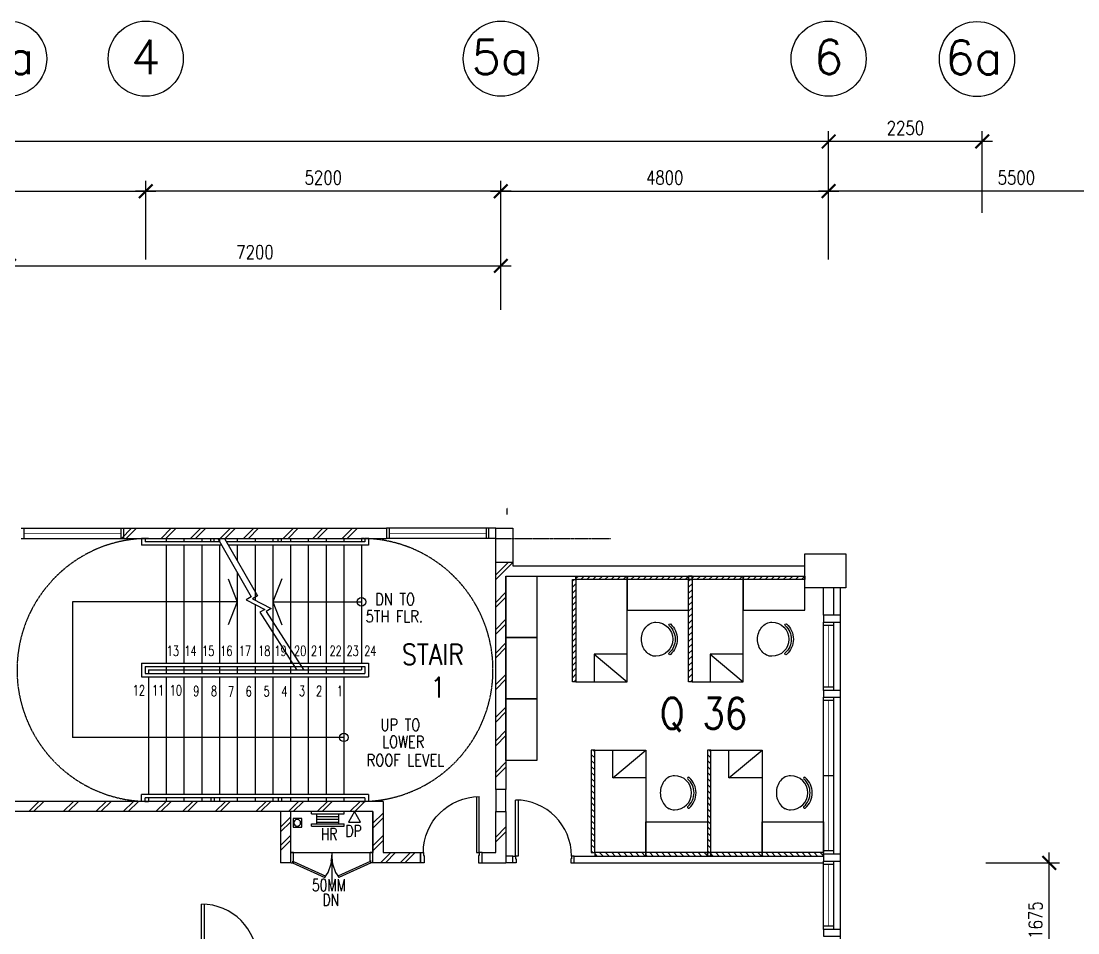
# Model space of a CAD drawing. Extents: x 2687779 to 2997471, y -863049 to -631414.
# Drawn here: x 2709891 to 2725366, y -789724 to -776374 of the extents above; entities that cross this region are included whole.
import ezdxf

# ---------------------------------------------------------------- set-up
doc = ezdxf.new("R2010")
doc.units = 0
doc.header["$LTSCALE"] = 10
doc.header["$MEASUREMENT"] = 0
doc.header["$PDMODE"] = 34
doc.linetypes.add('DIVIDE', pattern=[1.25, 0.5, -0.25, 0, -0.25, 0, -0.25])
doc.linetypes.add('HIDDEN', pattern=[0.375, 0.25, -0.125])
doc.layers.get('0').update_dxf_attribs({"linetype": 'CONTINUOUS'})
doc.layers.get('DEFPOINTS').update_dxf_attribs({"linetype": 'CONTINUOUS'})
for name, color, linetype in [('COL', 3, 'CONTINUOUS'), ('DIM', 7, 'CONTINUOUS'), ('DOOR', 5, 'CONTINUOUS'), ('DR', 7, 'CONTINUOUS'), ('FIT', 5, 'CONTINUOUS'), ('FURN', 1, 'CONTINUOUS'), ('FURN1', 7, 'CONTINUOUS'), ('GRID-T', 7, 'CONTINUOUS'), ('H', 1, 'CONTINUOUS'), ('hatch', 7, 'CONTINUOUS'), ('LINE', 7, 'CONTINUOUS'), ('partition', 7, 'CONTINUOUS'), ('PIPE', 5, 'DIVIDE'), ('ROOF', 7, 'CONTINUOUS'), ('stair', 7, 'CONTINUOUS'), ('T25', 7, 'CONTINUOUS'), ('T50', 3, 'CONTINUOUS'), ('TEX', 2, 'CONTINUOUS'), ('WALL', 2, 'CONTINUOUS'), ('WIN', 5, 'CONTINUOUS')]:
    doc.layers.add(name, color=color, linetype=linetype)
doc.styles.add('ROMANS', font='romans.shx', dxfattribs={"width": 0.8, "height": 100})
doc.styles.get("Standard").update_dxf_attribs({"font": 'ROMANS.SHX'})
doc.dimstyles.new('STANDARD$0', dxfattribs={"dimscale": 0, "dimtxt": 8, "dimasz": 6, "dimexe": 1, "dimexo": 1, "dimgap": 3, "dimtad": 1, "dimdec": 0, "dimlfac": -1, "dimrnd": 1, "dimzin": 0, "dimdsep": 46, "dimtxsty": 'Standard', "dimcen": 0, "dimclrd": 5, "dimclre": 250, "dimadec": 0, "dimazin": 0, "dimtfac": 1, "dimtdec": 4, "dimtofl": 0, "dimtmove": 0, "dimatfit": 3, "dimfxl": 1, "dimtolj": 1, "dimtzin": 0, "dimarcsym": 0})

# ---------------------------------------------------------------- blocks, each defined once
blk = doc.blocks.new('_ARCHTICK')
at = {"color": 0, "linetype": 'ByBlock', "const_width": 0.15}
blk.add_lwpolyline([(-0.5, -0.5), (0.5, 0.5)], dxfattribs=at)
blk = doc.blocks.new('*D210')
at = {"layer": 'DEFPOINTS', "color": 0, "transparency": 16777216}
for p in [(2716916, -779957), (2709716, -780751), (2716916, -780751)]:
    blk.add_point(p, dxfattribs=at)
at = {"layer": 'DIM', "color": 7, "lineweight": -2, "transparency": 16777216}
for p, q in [((2709716, -780601), (2709716, -779807)), ((2716916, -780601), (2716916, -779807)), ((2709566, -779957), (2717066, -779957))]:
    blk.add_line(p, q, dxfattribs=at)
at = {"layer": 'DIM', "color": 7, "lineweight": -2, "transparency": 16777216, "xscale": 200, "yscale": 200, "zscale": 200, "rotation": 180}
blk.add_blockref('_ARCHTICK', (2709716, -779957), dxfattribs=at)
at = {"layer": 'DIM', "color": 7, "lineweight": -2, "transparency": 16777216, "xscale": 200, "yscale": 200, "zscale": 200}
blk.add_blockref('_ARCHTICK', (2716916, -779957), dxfattribs=at)
at = {"layer": 'DIM', "color": 7, "transparency": 16777216, "insert": (2713316, -779757), "char_height": 200, "attachment_point": 5, "style": 'ROMANS'}
blk.add_mtext('\\A1;7200', dxfattribs=at)
blk = doc.blocks.new('*D211')
at = {"layer": 'DEFPOINTS', "color": 0, "transparency": 16777216}
for p in [(2721716, -778137), (2721716, -779329), (2723966, -779329)]:
    blk.add_point(p, dxfattribs=at)
at = {"layer": 'DIM', "color": 7, "lineweight": -2, "transparency": 16777216}
for p, q in [((2721716, -779179), (2721716, -777987)), ((2723966, -779179), (2723966, -777987)), ((2724116, -778137), (2721566, -778137))]:
    blk.add_line(p, q, dxfattribs=at)
at = {"layer": 'DIM', "color": 7, "lineweight": -2, "transparency": 16777216, "xscale": 200, "yscale": 200, "zscale": 200}
for p, rotation in [((2721716, -778137), 180.0000000117572), ((2723966, -778137), 1.175715524937004e-08)]:
    blk.add_blockref('_ARCHTICK', p, dxfattribs=dict(at, rotation=rotation))
at = {"layer": 'DIM', "color": 7, "transparency": 16777216, "insert": (2722841, -777937), "char_height": 200, "attachment_point": 5, "rotation": 0, "style": 'ROMANS'}
blk.add_mtext('\\A1;2250', dxfattribs=at)
blk = doc.blocks.new('*D212')
at = {"layer": 'DEFPOINTS', "color": 0, "transparency": 16777216}
for p in [(2696716, -778137), (2696716, -779685), (2721716, -779685)]:
    blk.add_point(p, dxfattribs=at)
at = {"layer": 'DIM', "color": 7, "lineweight": -2, "transparency": 16777216}
for p, q in [((2696716, -779535), (2696716, -777987)), ((2721716, -779535), (2721716, -777987)), ((2721866, -778137), (2696566, -778137))]:
    blk.add_line(p, q, dxfattribs=at)
at = {"layer": 'DIM', "color": 7, "lineweight": -2, "transparency": 16777216, "xscale": 200, "yscale": 200, "zscale": 200}
for p, rotation in [((2696716, -778137), 180.0000000117521), ((2721716, -778137), 1.175219921378812e-08)]:
    blk.add_blockref('_ARCHTICK', p, dxfattribs=dict(at, rotation=rotation))
at = {"layer": 'DIM', "color": 7, "transparency": 16777216, "insert": (2709216, -777937), "char_height": 200, "attachment_point": 5, "rotation": 0, "style": 'ROMANS'}
blk.add_mtext('\\A1;25000', dxfattribs=at)
blk = doc.blocks.new('*D213')
at = {"layer": 'DEFPOINTS', "color": 0, "transparency": 16777216}
for p in [(2721716, -778864), (2716916, -780014), (2721716, -780014)]:
    blk.add_point(p, dxfattribs=at)
at = {"layer": 'DIM', "color": 7, "lineweight": -2, "transparency": 16777216}
for p, q in [((2716916, -779864), (2716916, -778714)), ((2721716, -779864), (2721716, -778714)), ((2716766, -778864), (2721866, -778864))]:
    blk.add_line(p, q, dxfattribs=at)
at = {"layer": 'DIM', "color": 7, "lineweight": -2, "transparency": 16777216, "xscale": 200, "yscale": 200, "zscale": 200, "rotation": 180}
blk.add_blockref('_ARCHTICK', (2716916, -778864), dxfattribs=at)
at = {"layer": 'DIM', "color": 7, "lineweight": -2, "transparency": 16777216, "xscale": 200, "yscale": 200, "zscale": 200}
blk.add_blockref('_ARCHTICK', (2721716, -778864), dxfattribs=at)
at = {"layer": 'DIM', "color": 7, "transparency": 16777216, "insert": (2719316, -778664), "char_height": 200, "attachment_point": 5, "style": 'ROMANS'}
blk.add_mtext('\\A1;4800', dxfattribs=at)
blk = doc.blocks.new('*D214')
at = {"layer": 'DEFPOINTS', "color": 0, "transparency": 16777216}
for p in [(2711716, -778864), (2711716, -780014), (2716916, -780014)]:
    blk.add_point(p, dxfattribs=at)
at = {"layer": 'DIM', "color": 7, "lineweight": -2, "transparency": 16777216}
for p, q in [((2711716, -779864), (2711716, -778714)), ((2716916, -779864), (2716916, -778714)), ((2717066, -778864), (2711566, -778864))]:
    blk.add_line(p, q, dxfattribs=at)
at = {"layer": 'DIM', "color": 7, "lineweight": -2, "transparency": 16777216, "xscale": 200, "yscale": 200, "zscale": 200}
for p, rotation in [((2711716, -778864), 180.0000000117547), ((2716916, -778864), 1.175475716763685e-08)]:
    blk.add_blockref('_ARCHTICK', p, dxfattribs=dict(at, rotation=rotation))
at = {"layer": 'DIM', "color": 7, "transparency": 16777216, "insert": (2714316, -778664), "char_height": 200, "attachment_point": 5, "rotation": 0, "style": 'ROMANS'}
blk.add_mtext('\\A1;5200', dxfattribs=at)
blk = doc.blocks.new('*D216')
at = {"layer": 'DEFPOINTS', "color": 0, "transparency": 16777216}
for p in [(2711716, -778864), (2706716, -780014), (2711716, -780014)]:
    blk.add_point(p, dxfattribs=at)
at = {"layer": 'DIM', "color": 7, "lineweight": -2, "transparency": 16777216}
for p, q in [((2706716, -779864), (2706716, -778714)), ((2711716, -779864), (2711716, -778714)), ((2706566, -778864), (2711866, -778864))]:
    blk.add_line(p, q, dxfattribs=at)
at = {"layer": 'DIM', "color": 7, "lineweight": -2, "transparency": 16777216, "xscale": 200, "yscale": 200, "zscale": 200, "rotation": 180}
blk.add_blockref('_ARCHTICK', (2706716, -778864), dxfattribs=at)
at = {"layer": 'DIM', "color": 7, "lineweight": -2, "transparency": 16777216, "xscale": 200, "yscale": 200, "zscale": 200}
blk.add_blockref('_ARCHTICK', (2711716, -778864), dxfattribs=at)
at = {"layer": 'DIM', "color": 7, "transparency": 16777216, "insert": (2709216, -778664), "char_height": 200, "attachment_point": 5, "style": 'ROMANS'}
blk.add_mtext('\\A1;5000', dxfattribs=at)
blk = doc.blocks.new('*D220')
at = {"layer": 'DEFPOINTS', "color": 0, "transparency": 16777216}
for p in [(2721716, -778864), (2721716, -779714), (2727216, -779714)]:
    blk.add_point(p, dxfattribs=at)
at = {"layer": 'DIM', "color": 7, "lineweight": -2, "transparency": 16777216}
for p, q in [((2721716, -779564), (2721716, -778714)), ((2727216, -779564), (2727216, -778714)), ((2727366, -778864), (2721566, -778864))]:
    blk.add_line(p, q, dxfattribs=at)
at = {"layer": 'DIM', "color": 7, "lineweight": -2, "transparency": 16777216, "xscale": 200, "yscale": 200, "zscale": 200}
for p, rotation in [((2721716, -778864), 179.9999999882509), ((2727216, -778864), 359.9999999882509)]:
    blk.add_blockref('_ARCHTICK', p, dxfattribs=dict(at, rotation=rotation))
at = {"layer": 'DIM', "color": 7, "transparency": 16777216, "insert": (2724466, -778664), "char_height": 200, "attachment_point": 5, "rotation": 360, "style": 'ROMANS'}
blk.add_mtext('\\A1;5500', dxfattribs=at)
blk = doc.blocks.new('DR-900-B')
at = {"layer": 'DR'}
for p, q in [((0, 900), (-150, 900)), ((-150, 900), (-150, 860)), ((-150, 860), (-110, 860)), ((-110, 860), (-110, 850)), ((-110, 850), (0, 850)), ((0, 850), (0, 900)), ((-150, 40), (-970, 40)), ((-969, 80), (-150, 80)), ((-150, 80), (-150, 40)), ((-150, 40), (-110, 40)), ((-150, 0), (-150, 40)), ((0, 0), (-150, 0)), ((-110, 50), (0, 50)), ((-110, 40), (-110, 50)), ((0, 50), (0, 0))]:
    blk.add_line(p, q, dxfattribs=at)
blk.add_arc((-150, 40), 820, 90, 180, dxfattribs=at)
blk = doc.blocks.new('d900-1b1')
at = {"layer": 'DR'}
for p, q in [((40, 100), (40, 920)), ((80, 919), (80, 100)), ((0, 0), (0, 100)), ((0, 100), (40, 100)), ((50, 0), (0, 0)), ((80, 100), (40, 100)), ((40, 100), (40, 60)), ((40, 60), (50, 60)), ((50, 60), (50, 0)), ((860, 60), (850, 60)), ((850, 60), (850, 0)), ((850, 0), (900, 0)), ((860, 100), (860, 60)), ((900, 100), (860, 100)), ((900, 0), (900, 100))]:
    blk.add_line(p, q, dxfattribs=at)
blk.add_arc((40, 100), 820, 0, 90, dxfattribs=at)
blk = doc.blocks.new('100FT')
at = {"layer": 'PIPE', "linetype": 'Continuous'}
blk.add_circle((0, 0), 50, dxfattribs=at)
blk = doc.blocks.new('A$C7CE3714C')
at = {"layer": 'FIT'}
blk.add_lwpolyline([(0, 0), (126, 0), (126, 126), (0, 126)], close=True, dxfattribs=at)
at = {"layer": 'FIT', "xscale": -1}
blk.add_blockref('100FT', (63, 66), dxfattribs=at)
blk = doc.blocks.new('*D323')
at = {"layer": 'DEFPOINTS', "color": 0, "linetype": 'Continuous', "transparency": 16777216}
for p in [(2723871, -788699), (2724946, -788699), (2723871, -790374)]:
    blk.add_point(p, dxfattribs=at)
at = {"layer": 'partition', "color": 7, "linetype": 'Continuous', "lineweight": -2, "transparency": 16777216}
for p, q in [((2724946, -790524), (2724946, -788549)), ((2724021, -788699), (2725096, -788699)), ((2724021, -790374), (2725096, -790374))]:
    blk.add_line(p, q, dxfattribs=at)
at = {"layer": 'partition', "color": 7, "linetype": 'Continuous', "lineweight": -2, "transparency": 16777216, "xscale": 200, "yscale": 200, "zscale": 200}
for p, rotation in [((2724946, -788699), 90), ((2724946, -790374), 270)]:
    blk.add_blockref('_ARCHTICK', p, dxfattribs=dict(at, rotation=rotation))
at = {"layer": 'partition', "color": 7, "linetype": 'Continuous', "transparency": 16777216, "insert": (2724746, -789537), "char_height": 200, "attachment_point": 5, "rotation": 90, "style": 'ROMANS'}
blk.add_mtext('\\A1;1675', dxfattribs=at)
blk = doc.blocks.new('CHAIR10')
at = {"layer": 'FURN1', "color": 1}
for centre, radius, start, end in [((-515, 735), 216, 116.3827, 140.136), ((-533, 772), 175, 90, 116.3827), ((-533, 697), 250, 270, 90), ((-443, 697), 299, 160.9198, 180), ((-487, 712), 252, 140.136, 160.9198), ((-328, 909), 15, 48.1599, 228.1599), ((-518, 697), 270, 311.8401, 48.1599), ((-518, 697), 300, 311.8401, 48.1599), ((-443, 697), 299, 180, 199.0802), ((-487, 682), 252, 199.0802, 219.864), ((-515, 658), 216, 219.864, 243.6173), ((-533, 622), 175, 243.6173, 270), ((-328, 485), 15, 131.8401, 311.8401)]:
    blk.add_arc(centre, radius, start, end, dxfattribs=at)

msp = doc.modelspace()

# ---------------------------------------------------------------- hatches: boundary and pattern name
at = {"layer": 'FURN', "linetype": 'Continuous'}
h = msp.add_hatch(dxfattribs=at)
h.set_pattern_fill('ANSI31', color=256, scale=500, angle=-270, style=0)
h.set_pattern_definition([(45, (3045106.697, -2442900.64), (44.1941738, -44.1941738), [])])
h.paths.add_polyline_path([(2718016.3, -786049.1), (2717966.3, -786049.1), (2717966.3, -784549.1), (2718016.3, -784549.1)])
h = msp.add_hatch(dxfattribs=at)
h.set_pattern_fill('ANSI31', color=256, scale=500, angle=-270, style=0)
h.set_pattern_definition([(225, (2390937.306, 874209.85), (-44.1941738, 44.1941738), [])])
h.paths.add_polyline_path([(2718016.3, -784499.1), (2718016.3, -784549.1), (2718766.3, -784549.1), (2718766.3, -784499.1)])
h = msp.add_hatch(dxfattribs=at)
h.set_pattern_fill('ANSI31', color=256, scale=500, angle=-270, style=0)
h.set_pattern_definition([(225, (2391201.236, 874358.16), (-44.1941738, 44.1941738), [])])
h.paths.add_polyline_path([(2719666.3, -784549.1), (2719666.3, -784499.1), (2718766.3, -784499.1), (2718766.3, -784549.1)])
h = msp.add_hatch(dxfattribs=at)
h.set_pattern_fill('ANSI31', color=256, scale=500, angle=-270, style=0)
h.set_pattern_definition([(45, (3046806.697, -2442900.64), (44.1941738, -44.1941738), [])])
h.paths.add_polyline_path([(2719716.3, -786049.1), (2719666.3, -786049.1), (2719666.3, -784549.1), (2719716.3, -784549.1)])
h = msp.add_hatch(dxfattribs=at)
h.set_pattern_fill('ANSI31', color=256, scale=500, angle=-270, style=0)
h.set_pattern_definition([(225, (2392637.306, 874209.85), (-44.1941738, 44.1941738), [])])
h.paths.add_polyline_path([(2719716.3, -784499.1), (2719716.3, -784549.1), (2720466.3, -784549.1), (2720466.3, -784499.1)])
h = msp.add_hatch(dxfattribs=at)
h.set_pattern_fill('ANSI31', color=256, scale=500, angle=-270, style=0)
h.set_pattern_definition([(225, (2392901.236, 874358.16), (-44.1941738, 44.1941738), [])])
h.paths.add_polyline_path([(2721366.3, -784549.1), (2721366.3, -784499.1), (2720466.3, -784499.1), (2720466.3, -784549.1)])
h = msp.add_hatch(dxfattribs=at)
h.set_pattern_fill('ANSI31', color=256, scale=500, angle=-270, style=0)
h.set_pattern_definition([(315, (3045381.697, 869802.433), (44.1941738, 44.1941738), [])])
h.paths.add_polyline_path([(2718291.3, -787049.1), (2718241.3, -787049.1), (2718241.3, -788549.1), (2718291.3, -788549.1)])
h = msp.add_hatch(dxfattribs=at)
h.set_pattern_fill('ANSI31', color=256, scale=500, angle=-270, style=0)
h.set_pattern_definition([(315, (3047081.697, 869802.433), (44.1941738, 44.1941738), [])])
h.paths.add_polyline_path([(2719991.3, -787049.1), (2719941.3, -787049.1), (2719941.3, -788549.1), (2719991.3, -788549.1)])
h = msp.add_hatch(dxfattribs=at)
h.set_pattern_fill('ANSI31', color=256, scale=500, angle=-270, style=0)
h.set_pattern_definition([(135, (2391212.306, -2447308.055), (-44.1941738, -44.1941738), [])])
h.paths.add_polyline_path([(2718291.3, -788599.1), (2718291.3, -788549.1), (2719041.3, -788549.1), (2719041.3, -788599.1)])
h = msp.add_hatch(dxfattribs=at)
h.set_pattern_fill('ANSI31', color=256, scale=500, angle=-270, style=0)
h.set_pattern_definition([(135, (2391476.236, -2447456.37), (-44.1941738, -44.1941738), [])])
h.paths.add_polyline_path([(2719941.3, -788549.1), (2719941.3, -788599.1), (2719041.3, -788599.1), (2719041.3, -788549.1)])
h = msp.add_hatch(dxfattribs=at)
h.set_pattern_fill('ANSI31', color=256, scale=500, angle=-270, style=0)
h.set_pattern_definition([(135, (2392912.306, -2447308.055), (-44.1941738, -44.1941738), [])])
h.paths.add_polyline_path([(2719991.3, -788599.1), (2719991.3, -788549.1), (2720741.3, -788549.1), (2720741.3, -788599.1)])
h = msp.add_hatch(dxfattribs=at)
h.set_pattern_fill('ANSI31', color=256, scale=500, angle=-270, style=0)
h.set_pattern_definition([(135, (2393176.236, -2447456.37), (-44.1941738, -44.1941738), [])])
h.paths.add_polyline_path([(2721641.3, -788549.1), (2721641.3, -788599.1), (2720741.3, -788599.1), (2720741.3, -788549.1)])

# ---------------------------------------------------------------- linework, layer by layer
at = {"color": 9}
msp.add_line((2721891.3, -790174.1), (2721891.3, -784674.1), dxfattribs=at)
at = {"layer": 'COL'}
for points in [[(2716841.3, -784299.1), (2716841.3, -783799.1), (2717091.3, -783799.1), (2717091.3, -784299.1)], [(2721966.3, -784174.1), (2721966.3, -784674.1), (2721366.3, -784674.1), (2721366.3, -784174.1)], [(2716841.3, -787949.1), (2716991.3, -787949.1), (2716991.3, -787624.1), (2716841.3, -787624.1)]]:
    msp.add_lwpolyline(points, close=True, dxfattribs=at)
at = {"layer": 'DEFPOINTS', "color": 2, "linetype": 'Continuous'}
msp.add_lwpolyline([(2717091.3, -784299.1), (2717091.3, -784349.1)], dxfattribs=at)
at = {"layer": 'DIM', "color": 1}
for p, q in [((2714141.5, -787981.1), (2714141.5, -787949.1)), ((2714221.5, -788129.4), (2714221.5, -787981.1)), ((2714541.5, -788129.4), (2714541.5, -787981.1)), ((2714621.5, -787981.1), (2714621.5, -787949.1)), ((2714141.5, -788161.4), (2714141.5, -788129.4)), ((2714621.5, -788161.4), (2714621.5, -788129.4))]:
    msp.add_line(p, q, dxfattribs=at)
at = {"layer": 'DOOR'}
for p, q in [((2713881.6, -788549.1), (2713843.6, -788549.1)), ((2713881.6, -788549.1), (2713843.6, -788549.1)), ((2713881.6, -788674.1), (2713881.6, -788549.1)), ((2713881.6, -788674.1), (2713881.6, -788549.1)), ((2715003.3, -788674.1), (2715003.3, -788549.1)), ((2715041.3, -788549.1), (2715003.3, -788549.1)), ((2713843.6, -788699.1), (2713868.6, -788699.1)), ((2713843.6, -788699.1), (2713868.6, -788699.1)), ((2713866.3, -788699.1), (2714337.3, -788912.4)), ((2713868.6, -788699.1), (2713868.6, -788674.1)), ((2713868.6, -788674.1), (2713881.6, -788674.1)), ((2713868.6, -788699.1), (2713868.6, -788674.1)), ((2713868.6, -788674.1), (2713881.6, -788674.1)), ((2713882.4, -788678.3), (2713868.6, -788699.1)), ((2713882.4, -788678.3), (2713868.6, -788699.1)), ((2713880.2, -788678.3), (2714352.2, -788892.3)), ((2715002.5, -788678.3), (2714530.5, -788892.3)), ((2715016.3, -788699.1), (2714545.4, -788912.4)), ((2714998.1, -788678.3), (2715011.9, -788699.1)), ((2715011.9, -788674.1), (2714998.9, -788674.1)), ((2715002.5, -788678.3), (2715016.3, -788699.1)), ((2715016.3, -788674.1), (2715003.3, -788674.1)), ((2715011.9, -788699.1), (2715011.9, -788674.1)), ((2715036.9, -788699.1), (2715011.9, -788699.1))]:
    msp.add_line(p, q, dxfattribs=at)
for centre, start, end in [((2713944, -788605.4), 322.03455, 2.4491), ((2714938.7, -788605.4), 177.5509, 217.96545)]:
    msp.add_arc(centre, 499, start, end, dxfattribs=at)
at = {"layer": 'FURN', "linetype": 'Continuous'}
for p, q in [((2718281.3, -785645.1), (2718766.3, -786049.1)), ((2719981.3, -785645.1), (2720466.3, -786049.1)), ((2718556.3, -787453.1), (2719041.3, -787049.1)), ((2720256.3, -787453.1), (2720741.3, -787049.1))]:
    msp.add_line(p, q, dxfattribs=at)
for points in [[(2717441.3, -784499.1), (2717441.3, -785399.1), (2716991.3, -785399.1), (2716991.3, -784499.1)], [(2718016.3, -786049.1), (2717966.3, -786049.1), (2717966.3, -784549.1), (2718016.3, -784549.1)], [(2718766.3, -784499.1), (2718766.3, -784549.1), (2718016.3, -784549.1), (2718016.3, -784499.1)], [(2718766.3, -786049.1), (2718766.3, -784549.1), (2718016.3, -784549.1), (2718016.3, -786049.1)], [(2719666.3, -784499.1), (2719666.3, -784549.1), (2718766.3, -784549.1), (2718766.3, -784499.1)], [(2718766.3, -784999.1), (2719666.3, -784999.1), (2719666.3, -784549.1), (2718766.3, -784549.1)], [(2719716.3, -784499.1), (2719716.3, -784549.1), (2719666.3, -784549.1), (2719666.3, -784499.1)], [(2719716.3, -784549.1), (2719716.3, -784499.1), (2719666.3, -784499.1), (2719666.3, -784549.1)], [(2719716.3, -786049.1), (2719666.3, -786049.1), (2719666.3, -784549.1), (2719716.3, -784549.1)], [(2720466.3, -784499.1), (2720466.3, -784549.1), (2719716.3, -784549.1), (2719716.3, -784499.1)], [(2720466.3, -786049.1), (2720466.3, -784549.1), (2719716.3, -784549.1), (2719716.3, -786049.1)], [(2721366.3, -784499.1), (2721366.3, -784549.1), (2720466.3, -784549.1), (2720466.3, -784499.1)], [(2720466.3, -784999.1), (2721366.3, -784999.1), (2721366.3, -784549.1), (2720466.3, -784549.1)], [(2717441.3, -785399.1), (2717441.3, -786299.1), (2716991.3, -786299.1), (2716991.3, -785399.1)], [(2718766.3, -786049.1), (2718766.3, -785645.1), (2718281.3, -785645.1), (2718281.3, -786049.1)], [(2720466.3, -786049.1), (2720466.3, -785645.1), (2719981.3, -785645.1), (2719981.3, -786049.1)], [(2717441.3, -786299.1), (2717441.3, -787199.1), (2716991.3, -787199.1), (2716991.3, -786299.1)], [(2718291.3, -787049.1), (2718241.3, -787049.1), (2718241.3, -788549.1), (2718291.3, -788549.1)], [(2719041.3, -787049.1), (2719041.3, -788549.1), (2718291.3, -788549.1), (2718291.3, -787049.1)], [(2719041.3, -787049.1), (2719041.3, -787453.1), (2718556.3, -787453.1), (2718556.3, -787049.1)], [(2719991.3, -787049.1), (2719941.3, -787049.1), (2719941.3, -788549.1), (2719991.3, -788549.1)], [(2720741.3, -787049.1), (2720741.3, -788549.1), (2719991.3, -788549.1), (2719991.3, -787049.1)], [(2720741.3, -787049.1), (2720741.3, -787453.1), (2720256.3, -787453.1), (2720256.3, -787049.1)], [(2719041.3, -788099.1), (2719941.3, -788099.1), (2719941.3, -788549.1), (2719041.3, -788549.1)], [(2720741.3, -788099.1), (2721641.3, -788099.1), (2721641.3, -788549.1), (2720741.3, -788549.1)], [(2719041.3, -788599.1), (2719041.3, -788549.1), (2718291.3, -788549.1), (2718291.3, -788599.1)], [(2719941.3, -788599.1), (2719941.3, -788549.1), (2719041.3, -788549.1), (2719041.3, -788599.1)], [(2719991.3, -788599.1), (2719991.3, -788549.1), (2719941.3, -788549.1), (2719941.3, -788599.1)], [(2719991.3, -788549.1), (2719991.3, -788599.1), (2719941.3, -788599.1), (2719941.3, -788549.1)], [(2720741.3, -788599.1), (2720741.3, -788549.1), (2719991.3, -788549.1), (2719991.3, -788599.1)], [(2721641.3, -788599.1), (2721641.3, -788549.1), (2720741.3, -788549.1), (2720741.3, -788599.1)]]:
    msp.add_lwpolyline(points, close=True, dxfattribs=at)
at = {"layer": 'GRID-T', "color": 7}
for centre in [(2709716.3, -776924.2), (2711716.3, -776924.2), (2716916.3, -776924.2), (2721716.3, -776924.2), (2723889.1, -776929.7)]:
    msp.add_circle(centre, 550, dxfattribs=at)
at = {"layer": 'H'}
for p, q in [((2716841.3, -784479.3), (2717021.5, -784299.1)), ((2716841.3, -784550), (2717091.3, -784300)), ((2716841.3, -784886.5), (2716991.3, -784736.5)), ((2716841.3, -784957.2), (2716991.3, -784807.2)), ((2716841.3, -785282.1), (2716991.3, -785132.1)), ((2716841.3, -785352.8), (2716991.3, -785202.8)), ((2716841.3, -785626.6), (2716991.3, -785476.6)), ((2716841.3, -785697.4), (2716991.3, -785547.4)), ((2716841.3, -786089.6), (2716991.3, -785939.6)), ((2716841.3, -786160.3), (2716991.3, -786010.3)), ((2716841.3, -786567.9), (2716991.3, -786417.9)), ((2716841.3, -786638.6), (2716991.3, -786488.6)), ((2716841.3, -786912.4), (2716991.3, -786762.4)), ((2716841.3, -786983.1), (2716991.3, -786833.1)), ((2716841.3, -787375.4), (2716991.3, -787225.4)), ((2716841.3, -787446.1), (2716991.3, -787296.1)), ((2713841.3, -788027.2), (2713691.3, -788177.2)), ((2713841.3, -788097.1), (2713691.3, -788247.1)), ((2716841.3, -788322.8), (2716991.3, -788172.8)), ((2716841.3, -788393.5), (2716991.3, -788243.5))]:
    msp.add_line(p, q, dxfattribs=at)
at = {"layer": 'hatch', "color": 1}
for p, q in [((2711359.5, -783949.1), (2711509.5, -783799.1)), ((2711431.1, -783949.1), (2711581.1, -783799.1)), ((2711939.8, -783949.1), (2712089.8, -783799.1)), ((2712011.4, -783949.1), (2712161.4, -783799.1)), ((2712373.8, -783949.1), (2712523.8, -783799.1)), ((2712445.4, -783949.1), (2712595.4, -783799.1)), ((2712806.7, -783949.1), (2712956.7, -783799.1)), ((2712878.3, -783949.1), (2713028.3, -783799.1)), ((2713147.5, -783949.1), (2713297.5, -783799.1)), ((2713219.1, -783949.1), (2713369.1, -783799.1)), ((2713727.8, -783949.1), (2713877.8, -783799.1)), ((2713799.4, -783949.1), (2713949.4, -783799.1)), ((2714161.8, -783949.1), (2714311.8, -783799.1)), ((2714233.4, -783949.1), (2714383.4, -783799.1)), ((2714594.7, -783949.1), (2714744.7, -783799.1)), ((2714666.3, -783949.1), (2714816.3, -783799.1)), ((2710001.8, -787949.1), (2710151.8, -787799.1)), ((2710073.4, -787949.1), (2710223.4, -787799.1)), ((2710508.6, -787949.1), (2710658.6, -787799.1)), ((2710580.2, -787949.1), (2710730.2, -787799.1)), ((2710986.5, -787949.1), (2711136.5, -787799.1)), ((2711058.1, -787949.1), (2711208.1, -787799.1)), ((2711387, -787949.1), (2711537, -787799.1)), ((2711458.7, -787949.1), (2711608.7, -787799.1)), ((2711864.9, -787949.1), (2712014.9, -787799.1)), ((2711936.6, -787949.1), (2712086.6, -787799.1)), ((2712254.7, -787949.1), (2712404.7, -787799.1)), ((2712326.3, -787949.1), (2712476.3, -787799.1)), ((2712732.6, -787949.1), (2712882.6, -787799.1)), ((2712804.2, -787949.1), (2712954.2, -787799.1)), ((2713327.4, -787949.1), (2713477.4, -787799.1)), ((2713399.1, -787949.1), (2713549.1, -787799.1)), ((2713805.3, -787949.1), (2713955.3, -787799.1)), ((2713876.9, -787949.1), (2714026.9, -787799.1)), ((2714226.8, -787949.1), (2714376.8, -787799.1)), ((2714298.5, -787949.1), (2714448.5, -787799.1)), ((2714704.7, -787949.1), (2714854.7, -787799.1)), ((2714776.3, -787949.1), (2714926.3, -787799.1)), ((2715041.3, -788119.2), (2715191.3, -787969.2)), ((2715041.3, -788190.8), (2715191.3, -788040.8)), ((2713841.3, -788294.8), (2713691.3, -788444.8)), ((2715041.3, -788449.4), (2715191.3, -788299.4)), ((2713841.3, -788366.4), (2713691.3, -788516.4)), ((2715041.3, -788521), (2715191.3, -788371)), ((2715154.4, -788699.1), (2715304.4, -788549.1)), ((2715226, -788699.1), (2715376, -788549.1)), ((2715441, -788699.1), (2715591, -788549.1)), ((2715512.6, -788699.1), (2715662.6, -788549.1))]:
    msp.add_line(p, q, dxfattribs=at)
at = {"layer": 'hatch', "color": 7}
msp.add_solid([(2714461.1, -788674.1), (2714419.4, -788674.1), (2714440.2, -788549.1)], dxfattribs=at)
at = {"layer": 'LINE'}
msp.add_line((2713841.3, -788549.1), (2715041.3, -788549.1), dxfattribs=at)
at = {"layer": 'partition', "linetype": 'Continuous'}
for p, q in [((2717991.3, -788599.1), (2721641.3, -788599.1)), ((2717991.3, -788699.1), (2721641.3, -788699.1))]:
    msp.add_line(p, q, dxfattribs=at)
at = {"layer": 'partition'}
for points in [[(2717091.3, -788599.1), (2716991.3, -788599.1)], [(2717091.3, -788699.1), (2716991.3, -788699.1)]]:
    msp.add_lwpolyline(points, dxfattribs=at)
at = {"layer": 'ROOF', "color": 143, "linetype": 'HIDDEN'}
msp.add_line((2717008.3, -783600.5, 0), (2717008.3, -783499.1, 0), dxfattribs=at)
at = {"layer": 'stair', "color": 193}
for p, q in [((2711656.3, -783949.1), (2711656.3, -784049.1)), ((2711706.3, -783949.1), (2711706.3, -783999.1)), ((2712668, -783999.1), (2712668, -783949.1)), ((2712718, -783999.1), (2712718, -783949.1)), ((2713654.7, -783999.1), (2713654.7, -783949.1)), ((2713704.7, -783999.1), (2713704.7, -783949.1)), ((2714926.3, -783949.1), (2714926.3, -783999.1)), ((2714976.3, -783949.1), (2714976.3, -784049.1)), ((2712827.5, -784049.1), (2711656.3, -784049.1)), ((2712798.9, -783999.1), (2711706.3, -783999.1)), ((2714926.3, -783999.1), (2712899.4, -783999.1)), ((2714976.3, -784049.1), (2712928, -784049.1)), ((2711656.3, -785774.1), (2714976.3, -785774.1)), ((2711656.3, -785774.1), (2711656.3, -785974.1)), ((2711706.3, -785824.1), (2714926.3, -785824.1)), ((2711706.3, -785824.1), (2711706.3, -785924.1)), ((2713580.6, -785824.1), (2713578.6, -785824.1)), ((2714926.3, -785824.1), (2714926.3, -785924.1)), ((2714976.3, -785774.1), (2714976.3, -785974.1)), ((2711656.3, -785974.1), (2714976.3, -785974.1)), ((2711706.3, -785924.1), (2714926.3, -785924.1)), ((2711656.3, -787799.1), (2711656.3, -787699.1)), ((2714976.3, -787699.1), (2711656.3, -787699.1)), ((2711706.3, -787799.1), (2711706.3, -787749.1)), ((2714926.3, -787749.1), (2711706.3, -787749.1)), ((2712668, -787749.1), (2712668, -787799.1)), ((2712718, -787749.1), (2712718, -787799.1)), ((2713654.7, -787749.1), (2713654.7, -787799.1)), ((2713704.7, -787749.1), (2713704.7, -787799.1)), ((2714926.3, -787749.1), (2714926.3, -787799.1)), ((2714976.3, -787699.1), (2714976.3, -787799.1))]:
    msp.add_line(p, q, dxfattribs=at)
at = {"layer": 'stair'}
for p, q in [((2712016.3, -783949.1), (2712016.3, -783999.1)), ((2712276.3, -783949.1), (2712276.3, -783999.1)), ((2712536.3, -783949.1), (2712536.3, -783999.1)), ((2712796.3, -783949.1), (2712796.3, -783999.1)), ((2713056.3, -783949.1), (2713056.3, -783999.1)), ((2713316.3, -783949.1), (2713316.3, -783999.1)), ((2713576.3, -783949.1), (2713576.3, -783999.1)), ((2713836.3, -783949.1), (2713836.3, -783999.1)), ((2714096.3, -783949.1), (2714096.3, -783999.1)), ((2714356.3, -783949.1), (2714356.3, -783999.1)), ((2714616.3, -783949.1), (2714616.3, -783999.1)), ((2714876.3, -783949.1), (2714876.3, -783999.1)), ((2712016.3, -784049.1), (2712016.3, -785774.1)), ((2712276.3, -784049.1), (2712276.3, -785774.1)), ((2712536.3, -784049.1), (2712536.3, -785774.1)), ((2712796.3, -784049.1), (2712796.3, -785774.1)), ((2713056.3, -784049.1), (2713056.3, -784273.6)), ((2713316.3, -784049.1), (2713316.3, -784851.4)), ((2713576.3, -784049.1), (2713576.3, -785774.1)), ((2713836.3, -784049.1), (2713836.3, -785774.1)), ((2714096.3, -784049.1), (2714096.3, -785774.1)), ((2714356.3, -784049.1), (2714356.3, -785774.1)), ((2714616.3, -784049.1), (2714616.3, -785774.1)), ((2714876.3, -784049.1), (2714876.3, -785774.1)), ((2713056.3, -784449.5), (2713056.3, -785774.1)), ((2713056.3, -784877.5), (2710643.8, -784877.5)), ((2710643.8, -784877.5), (2710643.8, -786861.6)), ((2713576.3, -784877.5), (2714876.3, -784877.5)), ((2713316.3, -784913.4), (2713316.3, -785436.5)), ((2713316.3, -785436.5), (2713316.3, -785774.1)), ((2712016.3, -785824.1), (2712016.3, -785874.1)), ((2712016.3, -785824.1), (2712016.3, -785874.1)), ((2712276.3, -785824.1), (2712276.3, -785874.1)), ((2712276.3, -785824.1), (2712276.3, -785874.1)), ((2712536.3, -785824.1), (2712536.3, -785874.1)), ((2712536.3, -785824.1), (2712536.3, -785874.1)), ((2712796.3, -785824.1), (2712796.3, -785874.1)), ((2712796.3, -785824.1), (2712796.3, -785874.1)), ((2713056.3, -785824.1), (2713056.3, -785874.1)), ((2713056.3, -785824.1), (2713056.3, -785874.1)), ((2713316.3, -785824.1), (2713316.3, -785869.8)), ((2713316.3, -785824.1), (2713316.3, -785874.1)), ((2713576.3, -785824.1), (2713576.3, -785924.1)), ((2713836.3, -785824.1), (2713836.3, -785874.1)), ((2714096.3, -785824.1), (2714096.3, -785874.1)), ((2714356.3, -785824.1), (2714356.3, -785874.1)), ((2714616.3, -785824.1), (2714616.3, -785874.1)), ((2714876.3, -785824.1), (2714876.3, -785874.1)), ((2711756.3, -785874.1), (2713555.7, -785874.1)), ((2711756.3, -785874.1), (2714876.3, -785874.1)), ((2711756.3, -785874.1), (2711756.3, -785924.1)), ((2711756.3, -785974.1), (2711756.3, -787699.1)), ((2712016.3, -785874.1), (2712016.3, -785924.1)), ((2712016.3, -785974.1), (2712016.3, -787699.1)), ((2712276.3, -785874.1), (2712276.3, -785924.1)), ((2712276.3, -785974.1), (2712276.3, -787699.1)), ((2712536.3, -785874.1), (2712536.3, -785924.1)), ((2712536.3, -785974.1), (2712536.3, -787699.1)), ((2712796.3, -785874.1), (2712796.3, -785924.1)), ((2712796.3, -785974.1), (2712796.3, -787699.1)), ((2713056.3, -785874.1), (2713056.3, -785924.1)), ((2713056.3, -785974.1), (2713056.3, -787699.1)), ((2713316.3, -785874.1), (2713316.3, -785924.1)), ((2713316.3, -785974.1), (2713316.3, -787699.1)), ((2713576.3, -785974.1), (2713576.3, -787699.1)), ((2713836.3, -785874.1), (2713836.3, -785924.1)), ((2713836.3, -785874.1), (2713836.3, -785924.1)), ((2713836.3, -785974.1), (2713836.3, -787699.1)), ((2714096.3, -785874.1), (2714096.3, -785924.1)), ((2714096.3, -785874.1), (2714096.3, -785924.1)), ((2714096.3, -785974.1), (2714096.3, -787699.1)), ((2714356.3, -785874.1), (2714356.3, -785924.1)), ((2714356.3, -785974.1), (2714356.3, -787699.1)), ((2714616.3, -785874.1), (2714616.3, -785924.1)), ((2714616.3, -785974.1), (2714616.3, -787699.1)), ((2714616.3, -786861.6), (2710643.8, -786861.6)), ((2711756.3, -787749.1), (2711756.3, -787799.1)), ((2712016.3, -787749.1), (2712016.3, -787799.1)), ((2712276.3, -787749.1), (2712276.3, -787799.1)), ((2712536.3, -787749.1), (2712536.3, -787799.1)), ((2712796.3, -787749.1), (2712796.3, -787799.1)), ((2713056.3, -787749.1), (2713056.3, -787799.1)), ((2713316.3, -787749.1), (2713316.3, -787799.1)), ((2713576.3, -787749.1), (2713576.3, -787799.1)), ((2713836.3, -787749.1), (2713836.3, -787799.1)), ((2714096.3, -787749.1), (2714096.3, -787799.1)), ((2714356.3, -787749.1), (2714356.3, -787799.1)), ((2714616.3, -787749.1), (2714616.3, -787799.1)), ((2714440.2, -788549.1), (2714440.2, -789017.8))]:
    msp.add_line(p, q, dxfattribs=at)
at = {"layer": 'stair', "color": 5, "linetype": 'HIDDEN'}
msp.add_line((2716841.3, -783949.1), (2718529.1, -783949.1), dxfattribs=at)
at = {"layer": 'stair'}
for points in [[(2712770.3, -783949.1), (2713259.2, -784804.4), (2713187, -784845.7), (2713460.5, -784988.8), (2713388.2, -785030.1), (2713930.3, -785878.5)], [(2712870.8, -783949.1), (2713352.1, -784791), (2713279.9, -784832.3), (2713553.3, -784975.4), (2713481.1, -785016.7), (2714030.9, -785878.5)]]:
    msp.add_lwpolyline(points, dxfattribs=at)
at = {"layer": 'stair', "color": 4, "linetype": 'Continuous'}
for points in [[(2712921.6, -784540.5), (2713056.3, -784877.5), (2712921.6, -785214.6)], [(2713711.1, -784540.5), (2713576.3, -784877.5), (2713711.1, -785214.6)]]:
    msp.add_lwpolyline(points, dxfattribs=at)
at = {"layer": 'stair', "color": 2, "linetype": 'Continuous'}
for centre in [(2714876.3, -784877.5), (2714616.3, -786861.6)]:
    msp.add_circle(centre, 62.5, dxfattribs=at)
at = {"layer": 'stair', "color": 1, "linetype": 'HIDDEN'}
for centre, start, end in [((2711756.3, -785874.1), 90, 270), ((2714876.3, -785874.1), 270, 90)]:
    msp.add_arc(centre, 1925, start, end, dxfattribs=at)
at = {"layer": 'WALL'}
for p, q in [((2711391.3, -783799.1), (2711391.3, -783949.1)), ((2711391.3, -783799.1), (2715241.3, -783799.1)), ((2715241.3, -783799.1), (2715241.3, -783949.1)), ((2716741.3, -783949.1), (2716741.3, -783799.1)), ((2716841.3, -783799.1), (2716741.3, -783799.1)), ((2711391.3, -783949.1), (2715241.3, -783949.1)), ((2716841.3, -783949.1), (2716741.3, -783949.1)), ((2716841.3, -787624.1), (2716841.3, -784124.1)), ((2717091.3, -784349.1), (2721366.3, -784349.1)), ((2716991.3, -784499.1), (2721366.3, -784499.1)), ((2716991.3, -784499.1), (2716991.3, -787624.1)), ((2721641.3, -785074.1), (2721641.3, -784674.1)), ((2721791.3, -785074.1), (2721791.3, -784674.1)), ((2715191.3, -787799.1), (2709791.3, -787799.1)), ((2715191.3, -787799.1), (2715191.3, -788549.1)), ((2713991.3, -787949.1), (2709791.3, -787949.1)), ((2713691.3, -787949.1), (2713691.3, -788699.1)), ((2715041.3, -787949.1), (2713841.3, -787949.1)), ((2713841.3, -788699.1), (2713841.3, -787949.1)), ((2715041.3, -787949.1), (2715041.3, -788549.1)), ((2715041.3, -788699.1), (2715041.3, -787949.1)), ((2716841.3, -788549.1), (2716841.3, -787949.1)), ((2716991.3, -787949.1), (2716991.3, -788699.1)), ((2715191.3, -788549.1), (2715741.3, -788549.1)), ((2715741.3, -788549.1), (2715741.3, -788699.1)), ((2716641.3, -788699.1), (2716641.3, -788549.1)), ((2716641.3, -788549.1), (2716841.3, -788549.1)), ((2713841.3, -788699.1), (2713691.3, -788699.1)), ((2715741.3, -788699.1), (2715041.3, -788699.1)), ((2716641.3, -788699.1), (2716991.3, -788699.1))]:
    msp.add_line(p, q, dxfattribs=at)
at = {"layer": 'WALL', "color": 1}
for p, q in [((2714141.5, -787981.1), (2714621.5, -787981.1)), ((2714141.5, -788129.4), (2714621.5, -788129.4)), ((2714221.5, -788021.1), (2714541.5, -788021.1)), ((2714221.5, -788061.1), (2714541.5, -788061.1)), ((2714221.5, -788101.1), (2714541.5, -788101.1)), ((2714141.5, -788161.4), (2714621.5, -788161.4))]:
    msp.add_line(p, q, dxfattribs=at)
at = {"layer": 'WALL'}
for points in [[(2721891.3, -785074.1), (2721641.3, -785074.1), (2721641.3, -785174.1), (2721891.3, -785174.1)], [(2721891.3, -786174.1), (2721641.3, -786174.1), (2721641.3, -786274.1), (2721891.3, -786274.1)], [(2714687, -788101.9), (2714863.4, -788101.9), (2714775.2, -787949.1)], [(2721891.3, -788574.1), (2721641.3, -788574.1), (2721641.3, -788674.1), (2721891.3, -788674.1)], [(2721891.3, -789674.1), (2721641.3, -789674.1), (2721641.3, -789774.1), (2721891.3, -789774.1)]]:
    msp.add_lwpolyline(points, close=True, dxfattribs=at)
at = {"layer": 'WIN'}
for p, q in [((2709891.3, -783799.1), (2711391.3, -783799.1)), ((2709929.3, -783799.1), (2709929.3, -783949.1)), ((2711353.3, -783799.1), (2711353.3, -783949.1)), ((2716741.3, -783799.1), (2715241.3, -783799.1)), ((2715279.3, -783799.1), (2715279.3, -783949.1)), ((2716703.3, -783799.1), (2716703.3, -783949.1)), ((2709891.3, -783949.1), (2711391.3, -783949.1)), ((2716741.3, -783949.1), (2715241.3, -783949.1)), ((2721641.3, -786174.1), (2721641.3, -785174.1)), ((2721791.3, -786174.1), (2721791.3, -785174.1)), ((2721791.3, -785224.1), (2721641.3, -785224.1)), ((2721791.3, -786124.1), (2721641.3, -786124.1)), ((2721641.3, -788574.1), (2721641.3, -786274.1)), ((2721791.3, -788574.1), (2721791.3, -786274.1)), ((2721791.3, -786324.1), (2721641.3, -786324.1)), ((2721791.3, -787424.1), (2721641.3, -787424.1)), ((2721791.3, -788524.1), (2721641.3, -788524.1)), ((2721641.3, -789674.1), (2721641.3, -788674.1)), ((2721791.3, -788724.1), (2721641.3, -788724.1)), ((2721791.3, -789674.1), (2721791.3, -788674.1)), ((2721791.3, -789624.1), (2721641.3, -789624.1))]:
    msp.add_line(p, q, dxfattribs=at)
at = {"layer": 'WIN', "const_width": 10, "flags": 128}
for points in [[(2709929.3, -783874.1), (2711353.3, -783874.1)], [(2716703.3, -783874.1), (2715279.3, -783874.1)], [(2721716.3, -786124.1), (2721716.3, -785224.1)], [(2721716.3, -788524.1), (2721716.3, -786324.1)], [(2721716.3, -788724.1), (2721716.3, -789624.1)]]:
    msp.add_lwpolyline(points, dxfattribs=at)

# ---------------------------------------------------------------- block references
at = {"layer": 'DR'}
for p in [(2717091.3, -788699.1), (2712491.3, -790224.1)]:
    msp.add_blockref('d900-1b1', p, dxfattribs=at)
at = {"layer": 'FURN', "linetype": 'Continuous', "xscale": -1, "rotation": 179.9999999866598}
for p in [(2719718.1, -784728), (2721418.1, -784728)]:
    msp.add_blockref('CHAIR10', p, dxfattribs=at)
at = {"layer": 'FURN', "linetype": 'Continuous', "rotation": 1.334021322268115e-08}
for p in [(2719993.1, -788370.2), (2721693.1, -788370.2)]:
    msp.add_blockref('CHAIR10', p, dxfattribs=at)
at = {"layer": 'T25', "rotation": 90}
msp.add_blockref('A$C7CE3714C', (2714000.3, -788175.1), dxfattribs=at)
msp.add_blockref('A$C7CE3714C', (2714000.3, -788175.1), dxfattribs=at)
msp.add_blockref('A$C7CE3714C', (2714000.3, -788175.1), dxfattribs=at)
at = {"layer": 'WALL', "xscale": -1, "rotation": 90}
msp.add_blockref('DR-900-B', (2716641.3, -788699.1), dxfattribs=at)

# ---------------------------------------------------------------- texts
at = {"color": 2, "style": 'ROMANS', "width": 0.85}
for s, p in [('STAIR', (2715467.3, -785797.8)), ('1', (2715887.1, -786280))]:
    msp.add_text(s, height=300, dxfattribs=at).set_placement(p)
at = {"layer": 'GRID-T', "color": 3, "style": 'ROMANS'}
for s, p in [('3a', (2709250.9, -777150)), ('4', (2711501.1, -777150)), ('5a', (2716487.1, -777150)), ('6', (2721501.1, -777150)), ('6a', (2723423.6, -777155.4))]:
    msp.add_text(s, height=500, dxfattribs=at).set_placement(p)
at = {"layer": 'stair', "color": 7, "linetype": 'Continuous', "style": 'ROMANS'}
for s, height, width, p in [('DN TO', 175, 0.8, (2715076.8, -784927.2)), ('5TH FLR.', 175, 0.8, (2714936.3, -785176.5)), ('13', 150, 0.7, (2712022.1, -785669.9)), ('14', 150, 0.7, (2712280.8, -785669.9)), ('15', 150, 0.7, (2712540, -785669.9)), ('16', 150, 0.7, (2712807.5, -785669.9)), ('17', 150, 0.7, (2713080.1, -785669.9)), ('18', 150, 0.7, (2713362.8, -785669.9)), ('19', 150, 0.7, (2713598.7, -785669.9)), ('20', 150, 0.7, (2713887.1, -785669.9)), ('21', 150, 0.7, (2714136.9, -785669.9)), ('22', 150, 0.7, (2714407.1, -785669.9)), ('23', 150, 0.7, (2714656.1, -785669.9)), ('24', 150, 0.7, (2714915.1, -785669.9)), ('12', 150, 0.7, (2711526.9, -786247.6)), ('11', 150, 0.7, (2711807.9, -786247.6)), ('10', 150, 0.7, (2712066, -786247.6)), ('9', 150, 0.7, (2712409.9, -786257.6)), ('8', 150, 0.7, (2712671.3, -786257.6)), ('7', 150, 0.7, (2712920.9, -786268.1)), ('6', 150, 0.7, (2713179.4, -786262.9)), ('5', 150, 0.7, (2713440.9, -786262.9)), ('4', 150, 0.7, (2713702.3, -786262.8)), ('3', 150, 0.7, (2713960.9, -786257.6)), ('2', 150, 0.7, (2714210.4, -786257.6)), ('1', 150, 0.7, (2714514.9, -786258.1)), ('UP TO', 175, 0.8, (2715153.9, -786765.3)), ('LOWER ', 175, 0.8, (2715177.7, -787014.6)), ('ROOF LEVEL', 175, 0.8, (2714951.7, -787283.6))]:
    msp.add_text(s, height=height, dxfattribs=dict(at, width=width)).set_placement(p)
at = {"layer": 'T50', "style": 'ROMANS', "width": 0.85}
msp.add_text('Q 36', height=450, dxfattribs=at).set_placement((2719245.1, -786735))
at = {"layer": 'TEX', "color": 7, "ltscale": 0.5, "style": 'ROMANS', "width": 0.75}
for s, p in [('DP', (2714640.5, -788320.4)), ('HR', (2714280.6, -788366.5)), ('50MM ', (2714150.5, -789111.5)), ('DN', (2714304.1, -789328.1)), ('DN', (2714304.1, -789328.1))]:
    msp.add_text(s, height=175, dxfattribs=at).set_placement(p)

# ---------------------------------------------------------------- dimensions: what is measured, and where the dimension line sits
at = {"layer": 'DIM'}
for p1, p2, distance, picture, middle in [((2721716.3, -779685.3), (2696716.3, -779685.3), -1547.9, '*D212', (2709216.3, -777937.4)), ((2723966.3, -779329.1), (2721716.3, -779329.1), -1191.7, '*D211', (2722841.3, -777937.4)), ((2706716.3, -780014.4), (2711716.3, -780014.4), 1150.6, '*D216', (2709216.3, -778663.8)), ((2716916.3, -780014.4), (2711716.3, -780014.4), -1150.6, '*D214', (2714316.3, -778663.8)), ((2716916.3, -780014.4), (2721716.3, -780014.4), 1150.6, '*D213', (2719316.3, -778663.8)), ((2727216.3, -779714.4), (2721716.3, -779714.4), -850.6, '*D220', (2724466.3, -778663.8)), ((2709716.3, -780751), (2716916.3, -780751), 793.7, '*D210', (2713316.3, -779757.4))]:
    dim = msp.add_aligned_dim(p1=p1, p2=p2, distance=distance, dimstyle='STANDARD$0', override={"dimscale": 100, "dimtxt": 2, "dimasz": 2, "dimexe": 1.5, "dimexo": 1.5, "dimgap": 1, "dimtxsty": 'ROMANS', "dimblk": 'ARCHTICK', "dimdle": 1.5, "dimclrd": 7, "dimclre": 7, "dimclrt": 7, "dimtdec": 0, "dimtmove": 2}, dxfattribs=at)
    dim.commit()
    dim.dimension.update_dxf_attribs({"geometry": picture, "text_midpoint": middle})
at = {"layer": 'partition', "linetype": 'Continuous'}
dim = msp.add_linear_dim(base=(2724946, -788699.1), p1=(2723871.3, -790374.1), p2=(2723871.3, -788699.1), angle=90, dimstyle='STANDARD$0', override={"dimscale": 100, "dimtxt": 2, "dimasz": 2, "dimexe": 1.5, "dimexo": 1.5, "dimgap": 1, "dimtxsty": 'ROMANS', "dimblk": 'ARCHTICK', "dimdle": 1.5, "dimclrd": 7, "dimclre": 7, "dimclrt": 7, "dimtdec": 0, "dimtmove": 2}, dxfattribs=at)
dim.commit()
dim.dimension.update_dxf_attribs({"geometry": '*D323', "text_midpoint": (2724746, -789536.6)})

doc.saveas('drawing.dxf')
